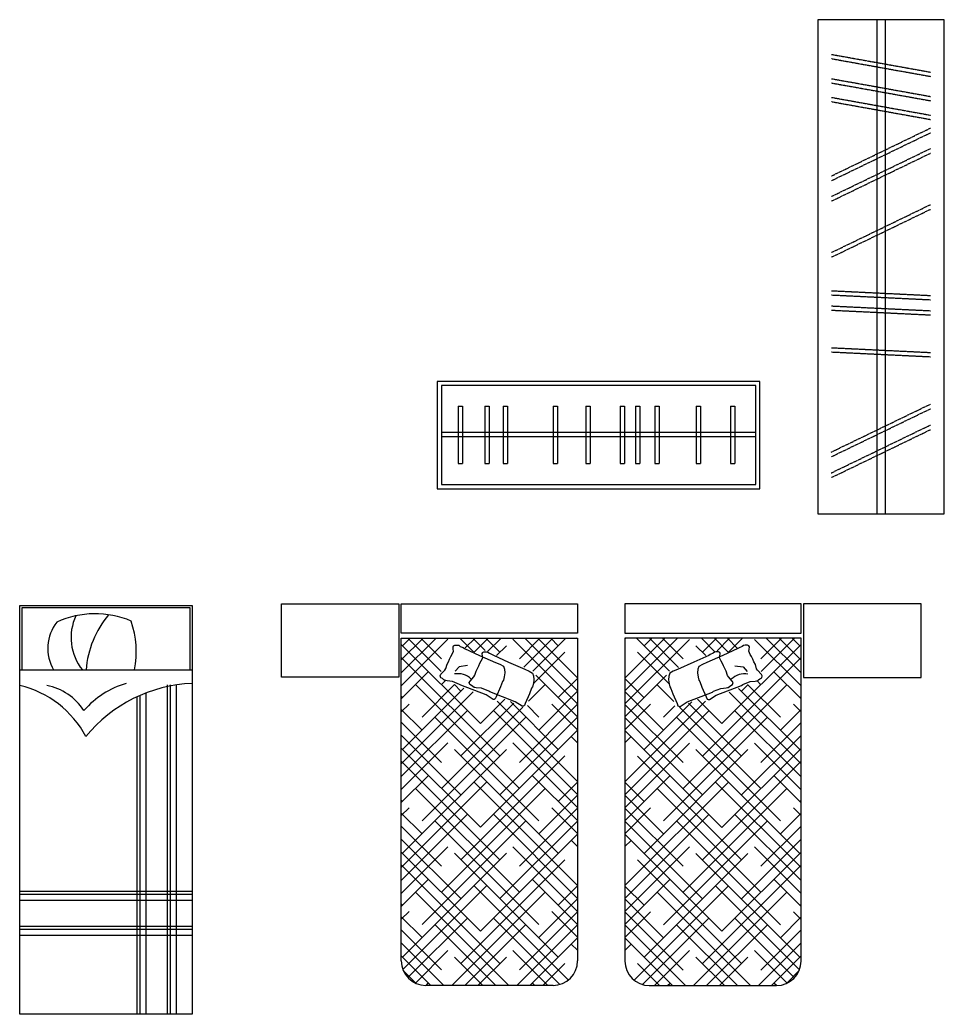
# Model space of a CAD drawing. Header units: millimetres. Extents: x 2478 to 18835, y -4183 to 1193.
# Drawn here: x 4038.8 to 4468.2, y 190.8 to 653 of the extents above; entities that cross this region are included whole.
import ezdxf

# ---------------------------------------------------------------- set-up
doc = ezdxf.new("R2010")
doc.units = ezdxf.units.MM
doc.linetypes.add('HIDDEN', pattern=[0.375, 0.25, -0.125])
doc.layers.add('MOBILIAS', color=7, linetype='Continuous')

msp = doc.modelspace()

# ---------------------------------------------------------------- linework, layer by layer
at = {"color": 1}
for p, q in [((4409.45, 653.01), (4409.45, 423.39)), ((4468.17, 653.01), (4409.45, 653.01)), ((4468.17, 423.39), (4468.17, 653.01)), ((4382.63, 484.97), (4232.63, 484.97)), ((4232.63, 484.97), (4232.63, 434.97)), ((4380.63, 482.97), (4234.63, 482.97)), ((4234.63, 482.97), (4234.63, 436.97)), ((4380.63, 436.97), (4380.63, 482.97)), ((4382.63, 434.97), (4382.63, 484.97)), ((4242.36, 473.48), (4244.36, 473.48)), ((4242.36, 473.48), (4242.36, 446.71)), ((4244.36, 473.48), (4244.36, 446.71)), ((4254.85, 473.48), (4254.85, 446.71)), ((4254.85, 473.48), (4256.85, 473.48)), ((4256.85, 473.48), (4256.85, 446.71)), ((4263.32, 473.48), (4263.32, 446.71)), ((4263.32, 473.48), (4265.32, 473.48)), ((4265.32, 473.48), (4265.32, 446.71)), ((4286.5, 473.48), (4286.5, 446.71)), ((4286.5, 473.48), (4288.5, 473.48)), ((4288.5, 473.48), (4288.5, 446.71)), ((4301.66, 473.48), (4301.66, 446.71)), ((4301.66, 473.48), (4303.66, 473.48)), ((4303.66, 473.48), (4303.66, 446.71)), ((4317.71, 473.48), (4317.71, 446.71)), ((4317.71, 473.48), (4319.71, 473.48)), ((4319.71, 473.48), (4319.71, 446.71)), ((4324.85, 473.48), (4324.85, 446.71)), ((4324.85, 473.48), (4326.85, 473.48)), ((4326.85, 473.48), (4326.85, 446.71)), ((4333.77, 473.48), (4333.77, 446.71)), ((4333.77, 473.48), (4335.77, 473.48)), ((4335.77, 473.48), (4335.77, 446.71)), ((4352.94, 473.48), (4352.94, 446.71)), ((4352.94, 473.48), (4354.94, 473.48)), ((4354.94, 473.48), (4354.94, 446.71)), ((4368.99, 473.48), (4368.99, 446.71)), ((4368.99, 473.48), (4370.99, 473.48)), ((4370.99, 473.48), (4370.99, 446.71)), ((4234.63, 461.31), (4380.63, 461.31)), ((4234.63, 459.31), (4380.63, 459.31)), ((4242.36, 446.71), (4244.36, 446.71)), ((4254.85, 446.71), (4256.85, 446.71)), ((4263.32, 446.71), (4265.32, 446.71)), ((4286.5, 446.71), (4288.5, 446.71)), ((4301.66, 446.71), (4303.66, 446.71)), ((4317.71, 446.71), (4319.71, 446.71)), ((4324.85, 446.71), (4326.85, 446.71)), ((4333.77, 446.71), (4335.77, 446.71)), ((4352.94, 446.71), (4354.94, 446.71)), ((4368.99, 446.71), (4370.99, 446.71)), ((4232.63, 434.97), (4382.63, 434.97)), ((4234.63, 436.97), (4380.63, 436.97)), ((4409.45, 423.39), (4468.17, 423.39)), ((4160.27, 381.53), (4214.85, 381.53)), ((4160.27, 347.41), (4160.27, 381.53)), ((4214.85, 381.53), (4214.85, 347.41)), ((4215.99, 381.53), (4297.86, 381.53)), ((4215.99, 367.88), (4215.99, 381.53)), ((4297.86, 381.53), (4297.86, 367.88)), ((4401.71, 381.47), (4319.85, 381.47)), ((4319.85, 381.47), (4319.85, 367.83)), ((4401.71, 367.83), (4401.71, 381.47)), ((4457.44, 381.47), (4402.86, 381.47)), ((4402.86, 381.47), (4402.86, 347.36)), ((4457.44, 347.36), (4457.44, 381.47)), ((4297.86, 367.88), (4215.99, 367.88)), ((4215.99, 215.52), (4215.99, 365.61)), ((4215.99, 365.61), (4297.86, 365.61)), ((4215.99, 349.44), (4232.16, 365.61)), ((4215.99, 355.47), (4226.13, 365.61)), ((4216.56, 362.07), (4220.1, 365.61)), ((4234.57, 350.1), (4219.06, 365.61)), ((4234.65, 356.04), (4225.09, 365.61)), ((4249.49, 359.29), (4243.18, 365.61)), ((4245.68, 361.04), (4250.25, 365.61)), ((4255.02, 359.8), (4249.21, 365.61)), ((4249.81, 359.14), (4256.28, 365.61)), ((4261.79, 359.06), (4255.24, 365.61)), ((4256.05, 359.35), (4262.31, 365.61)), ((4270.83, 356.04), (4280.4, 365.61)), ((4272.87, 352.05), (4286.43, 365.61)), ((4297.86, 341.08), (4273.33, 365.61)), ((4277.07, 350.22), (4292.46, 365.61)), ((4297.86, 347.11), (4279.36, 365.61)), ((4288.92, 362.07), (4285.39, 365.61)), ((4297.86, 365.2), (4297.45, 365.61)), ((4297.86, 365.61), (4297.86, 215.52)), ((4319.85, 367.83), (4401.71, 367.83)), ((4319.85, 341.02), (4344.38, 365.55)), ((4319.85, 347.05), (4338.35, 365.55)), ((4319.85, 365.14), (4320.26, 365.55)), ((4401.71, 365.55), (4319.85, 365.55)), ((4319.85, 365.55), (4319.85, 215.47)), ((4340.63, 350.17), (4325.25, 365.55)), ((4328.78, 362.02), (4332.32, 365.55)), ((4344.84, 351.99), (4331.28, 365.55)), ((4346.87, 355.99), (4337.31, 365.55)), ((4361.65, 359.3), (4355.4, 365.55)), ((4355.92, 359), (4362.47, 365.55)), ((4367.89, 359.09), (4361.43, 365.55)), ((4362.69, 359.75), (4368.5, 365.55)), ((4372.03, 360.99), (4367.46, 365.55)), ((4368.21, 359.24), (4374.53, 365.55)), ((4383.05, 355.99), (4392.62, 365.55)), ((4383.14, 350.05), (4398.65, 365.55)), ((4401.71, 349.39), (4385.55, 365.55)), ((4401.71, 355.42), (4391.58, 365.55)), ((4401.14, 362.02), (4397.61, 365.55)), ((4401.71, 215.47), (4401.71, 365.55)), ((4215.99, 343.41), (4237.67, 365.09)), ((4252.74, 325.89), (4215.99, 362.64)), ((4240.03, 361.59), (4240.27, 362.05)), ((4240.16, 360.39), (4240.03, 361.59)), ((4240.27, 362.05), (4240.51, 362.23)), ((4240.51, 362.23), (4240.83, 362.39)), ((4240.83, 362.39), (4241.36, 362.39)), ((4241.36, 362.39), (4242.03, 362.39)), ((4242.03, 362.39), (4242.7, 362.26)), ((4242.7, 362.26), (4243.37, 361.72)), ((4243.37, 361.72), (4244.7, 361.19)), ((4244.7, 361.19), (4245.37, 360.79)), ((4245.37, 360.79), (4252.32, 357.58)), ((4260.25, 357.52), (4264.8, 362.07)), ((4297.86, 335.05), (4267.82, 365.09)), ((4319.85, 334.99), (4349.89, 365.03)), ((4357.45, 357.47), (4352.9, 362.02)), ((4364.96, 325.84), (4401.71, 362.59)), ((4372.33, 360.74), (4365.39, 357.53)), ((4373, 361.14), (4372.33, 360.74)), ((4374.34, 361.67), (4373, 361.14)), ((4375.01, 362.2), (4374.34, 361.67)), ((4375.67, 362.34), (4375.01, 362.2)), ((4376.34, 362.34), (4375.67, 362.34)), ((4376.88, 362.34), (4376.34, 362.34)), ((4377.2, 362.18), (4376.88, 362.34)), ((4377.44, 362), (4377.2, 362.18)), ((4377.68, 361.54), (4377.44, 362)), ((4377.55, 360.33), (4377.68, 361.54)), ((4401.71, 343.36), (4380.04, 365.03)), ((4261.79, 310.82), (4215.99, 356.61)), ((4238.42, 355.85), (4238.96, 357.05)), ((4238.96, 357.05), (4239.62, 358.12)), ((4239.62, 358.12), (4240.29, 359.59)), ((4240.29, 359.59), (4240.16, 360.39)), ((4252.32, 357.58), (4259.8, 354.25)), ((4253.15, 354.98), (4253.82, 356.45)), ((4253.55, 358.45), (4253.8, 358.91)), ((4253.69, 357.25), (4253.55, 358.45)), ((4253.82, 356.45), (4253.69, 357.25)), ((4253.8, 358.91), (4254.03, 359.09)), ((4254.03, 359.09), (4254.35, 359.25)), ((4254.35, 359.25), (4254.89, 359.25)), ((4254.89, 359.25), (4255.56, 359.25)), ((4255.56, 359.25), (4256.23, 359.12)), ((4256.23, 359.12), (4256.89, 358.58)), ((4256.89, 358.58), (4258.23, 358.05)), ((4258.23, 358.05), (4258.9, 357.65)), ((4258.9, 357.65), (4265.85, 354.44)), ((4277.44, 344.56), (4291.94, 359.06)), ((4340.27, 344.5), (4325.77, 359)), ((4358.81, 357.59), (4351.86, 354.39)), ((4355.92, 310.76), (4401.71, 356.56)), ((4365.39, 357.53), (4357.9, 354.19)), ((4359.47, 358), (4358.81, 357.59)), ((4360.81, 358.53), (4359.47, 358)), ((4361.48, 359.06), (4360.81, 358.53)), ((4362.15, 359.2), (4361.48, 359.06)), ((4362.82, 359.2), (4362.15, 359.2)), ((4363.35, 359.2), (4362.82, 359.2)), ((4363.67, 359.03), (4363.35, 359.2)), ((4363.91, 358.86), (4363.67, 359.03)), ((4363.88, 356.39), (4364.02, 357.19)), ((4364.55, 354.92), (4363.88, 356.39)), ((4364.15, 358.4), (4363.91, 358.86)), ((4364.02, 357.19), (4364.15, 358.4)), ((4377.41, 359.53), (4377.55, 360.33)), ((4378.08, 358.06), (4377.41, 359.53)), ((4378.75, 357), (4378.08, 358.06)), ((4379.28, 355.79), (4378.75, 357)), ((4236.15, 350.77), (4236.68, 351.44)), ((4236.68, 351.44), (4237.22, 353.44)), ((4237.22, 353.44), (4237.89, 354.65)), ((4237.89, 354.65), (4238.42, 355.85)), ((4242.83, 352.26), (4241.08, 350.16)), ((4246.76, 352.82), (4242.83, 352.26)), ((4250.75, 350.3), (4251.41, 351.51)), ((4251.41, 351.51), (4251.95, 352.71)), ((4251.95, 352.71), (4252.48, 353.91)), ((4252.48, 353.91), (4253.15, 354.98)), ((4259.8, 354.25), (4261.81, 353.44)), ((4261.81, 353.44), (4263.41, 352.51)), ((4263.41, 352.51), (4263.94, 351.17)), ((4265.85, 354.44), (4273.33, 351.1)), ((4351.86, 354.39), (4344.37, 351.05)), ((4354.29, 352.46), (4353.76, 351.12)), ((4355.9, 353.39), (4354.29, 352.46)), ((4357.9, 354.19), (4355.9, 353.39)), ((4365.22, 353.86), (4364.55, 354.92)), ((4365.75, 352.65), (4365.22, 353.86)), ((4366.29, 351.45), (4365.75, 352.65)), ((4366.96, 350.25), (4366.29, 351.45)), ((4370.95, 352.76), (4374.87, 352.21)), ((4374.87, 352.21), (4376.62, 350.11)), ((4379.82, 354.59), (4379.28, 355.79)), ((4380.48, 353.39), (4379.82, 354.59)), ((4381.02, 351.39), (4380.48, 353.39)), ((4381.55, 350.72), (4381.02, 351.39)), ((4214.85, 347.41), (4160.27, 347.41)), ((4215.99, 337.38), (4228.62, 350.01)), ((4234.01, 348.1), (4234.41, 348.77)), ((4234.28, 347.17), (4234.01, 348.1)), ((4235.08, 346.77), (4234.28, 347.17)), ((4234.41, 348.77), (4236.15, 350.77)), ((4235.75, 346.23), (4235.08, 346.77)), ((4247.94, 345.63), (4249.68, 347.63)), ((4249.68, 347.63), (4250.21, 348.3)), ((4250.21, 348.3), (4250.75, 350.3)), ((4263.81, 347.57), (4263.41, 346.1)), ((4264.08, 349.44), (4263.81, 347.57)), ((4263.94, 351.17), (4264.08, 349.44)), ((4273.33, 351.1), (4275.33, 350.3)), ((4275.33, 350.3), (4276.94, 349.37)), ((4276.94, 349.37), (4277.47, 348.03)), ((4277.47, 348.03), (4277.61, 346.3)), ((4297.86, 329.02), (4278.49, 348.38)), ((4288.92, 337.95), (4297.86, 346.89)), ((4319.85, 328.96), (4339.21, 348.33)), ((4328.78, 337.9), (4319.85, 346.83)), ((4340.23, 347.98), (4340.1, 346.25)), ((4340.77, 349.32), (4340.23, 347.98)), ((4342.37, 350.25), (4340.77, 349.32)), ((4344.37, 351.05), (4342.37, 350.25)), ((4353.76, 351.12), (4353.63, 349.39)), ((4353.63, 349.39), (4353.89, 347.52)), ((4353.89, 347.52), (4354.29, 346.05)), ((4367.49, 348.25), (4366.96, 350.25)), ((4368.03, 347.58), (4367.49, 348.25)), ((4369.76, 345.58), (4368.03, 347.58)), ((4383.29, 348.72), (4381.55, 350.72)), ((4381.95, 346.18), (4382.62, 346.72)), ((4382.62, 346.72), (4383.42, 347.12)), ((4383.69, 348.05), (4383.29, 348.72)), ((4383.42, 347.12), (4383.69, 348.05)), ((4401.71, 337.33), (4389.08, 349.96)), ((4402.86, 347.36), (4457.44, 347.36)), ((4216.56, 313.83), (4245.01, 342.28)), ((4270.83, 295.74), (4222.59, 343.98)), ((4225.61, 328.91), (4240.7, 344)), ((4234.65, 343.98), (4236.39, 345.72)), ((4236.28, 345.83), (4235.75, 346.23)), ((4236.68, 345.83), (4236.28, 345.83)), ((4237.3, 345.7), (4236.68, 345.83)), ((4239.71, 345.43), (4237.3, 345.7)), ((4243.1, 344.1), (4239.71, 345.43)), ((4243.7, 340.97), (4240.64, 344.02)), ((4243.63, 343.7), (4243.1, 344.1)), ((4255.4, 339.19), (4243.63, 343.7)), ((4247.54, 344.96), (4247.94, 345.63)), ((4247.81, 344.03), (4247.54, 344.96)), ((4248.61, 343.63), (4247.81, 344.03)), ((4249.28, 343.09), (4248.61, 343.63)), ((4249.81, 342.69), (4249.28, 343.09)), ((4250.21, 342.69), (4249.81, 342.69)), ((4250.82, 342.56), (4250.21, 342.69)), ((4253.23, 342.29), (4250.82, 342.56)), ((4256.63, 340.96), (4253.23, 342.29)), ((4262.07, 342.9), (4260.07, 338.36)), ((4263.01, 345.43), (4262.07, 342.9)), ((4263.41, 346.1), (4263.01, 345.43)), ((4275.13, 336.22), (4282.89, 343.98)), ((4276.54, 342.29), (4275.6, 339.76)), ((4276.94, 342.96), (4276.54, 342.29)), ((4277.34, 344.43), (4276.94, 342.96)), ((4277.61, 346.3), (4277.34, 344.43)), ((4342.58, 336.16), (4334.81, 343.93)), ((4340.1, 346.25), (4340.37, 344.38)), ((4340.37, 344.38), (4340.77, 342.91)), ((4340.77, 342.91), (4341.17, 342.24)), ((4341.17, 342.24), (4342.1, 339.7)), ((4346.87, 295.69), (4395.11, 343.93)), ((4354.29, 346.05), (4354.7, 345.38)), ((4354.7, 345.38), (4355.63, 342.84)), ((4355.63, 342.84), (4357.64, 338.3)), ((4361.08, 340.9), (4364.47, 342.24)), ((4362.3, 339.14), (4374.07, 343.64)), ((4364.47, 342.24), (4366.88, 342.5)), ((4366.88, 342.5), (4367.49, 342.64)), ((4367.49, 342.64), (4367.89, 342.64)), ((4367.89, 342.64), (4368.43, 343.04)), ((4368.43, 343.04), (4369.1, 343.57)), ((4369.1, 343.57), (4369.9, 343.98)), ((4370.16, 344.91), (4369.76, 345.58)), ((4369.9, 343.98), (4370.16, 344.91)), ((4401.14, 313.78), (4372.7, 342.23)), ((4374.01, 340.91), (4377.06, 343.97)), ((4374.07, 343.64), (4374.61, 344.04)), ((4374.61, 344.04), (4378, 345.38)), ((4392.1, 328.85), (4377.01, 343.95)), ((4378, 345.38), (4380.41, 345.64)), ((4380.41, 345.64), (4381.02, 345.78)), ((4381.02, 345.78), (4381.42, 345.78)), ((4383.05, 343.93), (4381.32, 345.67)), ((4381.42, 345.78), (4381.95, 346.18)), ((4215.99, 307.23), (4249.32, 340.56)), ((4216.56, 337.95), (4215.99, 338.52)), ((4258.6, 337.05), (4255.4, 339.19)), ((4257.16, 340.56), (4256.63, 340.96)), ((4268.93, 336.05), (4257.16, 340.56)), ((4260.07, 338.36), (4259.67, 337.34)), ((4275.6, 339.76), (4273.6, 335.22)), ((4279.88, 322.88), (4297.86, 340.86)), ((4337.83, 322.82), (4319.85, 340.8)), ((4342.1, 339.7), (4344.11, 335.16)), ((4348.78, 336), (4360.54, 340.5)), ((4357.64, 338.3), (4358.04, 337.29)), ((4359.11, 336.99), (4362.3, 339.14)), ((4360.54, 340.5), (4361.08, 340.9)), ((4401.71, 307.18), (4368.38, 340.51)), ((4401.14, 337.9), (4401.71, 338.47)), ((4215.99, 331.35), (4219.58, 334.94)), ((4234.65, 295.74), (4272.45, 333.54)), ((4243.7, 310.82), (4268.26, 335.38)), ((4252.74, 325.89), (4264.07, 337.22)), ((4259.21, 337.11), (4258.6, 337.05)), ((4259.67, 337.34), (4259.21, 337.11)), ((4297.86, 298.87), (4260.45, 336.28)), ((4288.92, 313.83), (4266.69, 336.07)), ((4272.13, 333.91), (4268.93, 336.05)), ((4270.83, 307.8), (4297.86, 334.83)), ((4272.74, 333.97), (4272.13, 333.91)), ((4273.19, 334.2), (4272.74, 333.97)), ((4273.6, 335.22), (4273.19, 334.2)), ((4279.88, 328.91), (4274.57, 334.21)), ((4297.86, 322.99), (4285.91, 334.94)), ((4319.85, 298.81), (4357.26, 336.23)), ((4319.85, 322.93), (4331.8, 334.88)), ((4346.87, 307.75), (4319.85, 334.77)), ((4328.78, 313.78), (4351.02, 336.01)), ((4337.83, 328.85), (4343.13, 334.16)), ((4344.11, 335.16), (4344.51, 334.15)), ((4344.51, 334.15), (4344.96, 333.92)), ((4344.96, 333.92), (4345.58, 333.85)), ((4383.05, 295.69), (4345.26, 333.48)), ((4345.58, 333.85), (4348.78, 336)), ((4374.01, 310.76), (4349.45, 335.32)), ((4364.96, 325.84), (4353.64, 337.17)), ((4358.04, 337.29), (4358.49, 337.06)), ((4358.49, 337.06), (4359.11, 336.99)), ((4401.71, 331.3), (4398.13, 334.88)), ((4225.61, 322.88), (4215.99, 332.49)), ((4215.99, 301.2), (4246.71, 331.92)), ((4225.61, 280.67), (4273.85, 328.91)), ((4279.88, 280.67), (4231.64, 328.91)), ((4297.86, 292.84), (4258.77, 331.92)), ((4261.79, 292.73), (4297.86, 328.8)), ((4319.85, 292.78), (4358.93, 331.87)), ((4355.92, 292.67), (4319.85, 328.74)), ((4337.83, 280.61), (4386.07, 328.85)), ((4392.1, 280.61), (4343.86, 328.85)), ((4401.71, 301.15), (4370.99, 331.87)), ((4392.1, 322.82), (4401.71, 332.44)), ((4234.65, 307.8), (4215.99, 326.46)), ((4383.05, 307.75), (4401.71, 326.41)), ((4243.7, 292.73), (4215.99, 320.43)), ((4252.74, 277.65), (4297.86, 322.77)), ((4297.86, 316.96), (4294.95, 319.86)), ((4364.96, 277.6), (4319.85, 322.71)), ((4319.85, 316.9), (4322.75, 319.81)), ((4374.01, 292.67), (4401.71, 320.38)), ((4215.99, 295.17), (4237.67, 316.85)), ((4252.74, 277.65), (4215.99, 314.4)), ((4297.86, 286.81), (4267.82, 316.85)), ((4319.85, 286.75), (4349.89, 316.79)), ((4364.96, 277.6), (4401.71, 314.35)), ((4401.71, 295.12), (4380.04, 316.79)), ((4216.56, 265.59), (4264.8, 313.83)), ((4288.92, 265.59), (4240.68, 313.83)), ((4243.7, 262.58), (4291.94, 310.82)), ((4374.01, 262.52), (4325.77, 310.76)), ((4328.78, 265.54), (4377.02, 313.78)), ((4401.14, 265.54), (4352.9, 313.78)), ((4261.79, 262.58), (4215.99, 308.37)), ((4355.92, 262.52), (4401.71, 308.32)), ((4215.99, 289.14), (4228.62, 301.77)), ((4297.86, 280.78), (4276.86, 301.77)), ((4319.85, 280.72), (4340.84, 301.72)), ((4401.71, 289.09), (4389.08, 301.72)), ((4215.99, 258.99), (4255.76, 298.76)), ((4297.86, 250.63), (4249.73, 298.76)), ((4288.92, 289.71), (4297.86, 298.65)), ((4319.85, 250.57), (4367.98, 298.7)), ((4328.78, 289.66), (4319.85, 298.59)), ((4401.71, 258.94), (4361.95, 298.7)), ((4270.83, 247.5), (4222.59, 295.74)), ((4234.65, 247.5), (4282.89, 295.74)), ((4279.88, 274.64), (4297.86, 292.62)), ((4337.83, 274.58), (4319.85, 292.56)), ((4383.05, 247.45), (4334.81, 295.69)), ((4346.87, 247.45), (4395.11, 295.69)), ((4216.56, 289.71), (4215.99, 290.28)), ((4215.99, 283.11), (4219.58, 286.7)), ((4270.83, 259.56), (4297.86, 286.59)), ((4297.86, 274.75), (4285.91, 286.7)), ((4319.85, 274.69), (4331.8, 286.64)), ((4401.71, 283.06), (4398.13, 286.64)), ((4401.14, 289.66), (4401.71, 290.23)), ((4225.61, 274.64), (4215.99, 284.25)), ((4215.99, 252.96), (4246.71, 283.68)), ((4297.86, 244.6), (4258.77, 283.68)), ((4346.87, 259.51), (4319.85, 286.53)), ((4319.85, 244.54), (4358.93, 283.63)), ((4401.71, 252.91), (4370.99, 283.63)), ((4392.1, 274.58), (4401.71, 284.2)), ((4234.65, 259.56), (4215.99, 278.22)), ((4225.61, 232.43), (4273.85, 280.67)), ((4279.88, 232.43), (4231.64, 280.67)), ((4261.79, 244.49), (4297.86, 280.56)), ((4355.92, 244.43), (4319.85, 280.5)), ((4337.83, 232.37), (4386.07, 280.61)), ((4392.1, 232.37), (4343.86, 280.61)), ((4383.05, 259.51), (4401.71, 278.17)), ((4252.74, 229.41), (4297.86, 274.53)), ((4364.96, 229.36), (4319.85, 274.47)), ((4243.7, 244.49), (4215.99, 272.19)), ((4215.99, 246.93), (4237.67, 268.61)), ((4297.86, 238.57), (4267.82, 268.61)), ((4297.86, 268.72), (4294.95, 271.62)), ((4319.85, 268.66), (4322.75, 271.57)), ((4319.85, 238.51), (4349.89, 268.55)), ((4374.01, 244.43), (4401.71, 272.14)), ((4401.71, 246.88), (4380.04, 268.55)), ((4252.74, 229.41), (4215.99, 266.16)), ((4216.56, 217.35), (4264.8, 265.59)), ((4288.92, 217.35), (4240.68, 265.59)), ((4328.78, 217.3), (4377.02, 265.54)), ((4401.14, 217.3), (4352.9, 265.54)), ((4364.96, 229.36), (4401.71, 266.11)), ((4261.79, 214.34), (4215.99, 260.13)), ((4243.7, 214.34), (4291.94, 262.58)), ((4374.01, 214.28), (4325.77, 262.52)), ((4355.92, 214.28), (4401.71, 260.08)), ((4215.99, 240.9), (4228.62, 253.53)), ((4216.73, 211.49), (4255.76, 250.52)), ((4293.6, 206.65), (4249.73, 250.52)), ((4297.86, 232.54), (4276.86, 253.53)), ((4288.92, 241.47), (4297.86, 250.41)), ((4319.85, 232.48), (4340.84, 253.48)), ((4328.78, 241.42), (4319.85, 250.35)), ((4324.11, 206.59), (4367.98, 250.46)), ((4400.97, 211.44), (4361.95, 250.46)), ((4401.71, 240.85), (4389.08, 253.48)), ((4265.94, 204.15), (4222.59, 247.5)), ((4239.54, 204.15), (4282.89, 247.5)), ((4378.16, 204.1), (4334.81, 247.45)), ((4351.76, 204.1), (4395.11, 247.45)), ((4216.56, 241.47), (4215.99, 242.04)), ((4279.88, 226.4), (4297.86, 244.38)), ((4337.83, 226.34), (4319.85, 244.32)), ((4401.14, 241.42), (4401.71, 241.99)), ((4215.99, 234.87), (4219.58, 238.46)), ((4225.61, 226.4), (4215.99, 236.01)), ((4270.83, 211.32), (4297.86, 238.35)), ((4297.86, 226.51), (4285.91, 238.46)), ((4319.85, 226.45), (4331.8, 238.4)), ((4346.87, 211.27), (4319.85, 238.29)), ((4392.1, 226.34), (4401.71, 235.96)), ((4401.71, 234.82), (4398.13, 238.4)), ((4219.04, 207.77), (4246.71, 235.44)), ((4259.91, 204.15), (4231.64, 232.43)), ((4245.57, 204.15), (4273.85, 232.43)), ((4289.62, 204.59), (4258.77, 235.44)), ((4269.69, 204.15), (4297.86, 232.32)), ((4348.01, 204.1), (4319.85, 232.26)), ((4328.08, 204.54), (4358.93, 235.39)), ((4372.13, 204.1), (4343.86, 232.37)), ((4357.79, 204.1), (4386.07, 232.37)), ((4398.66, 207.72), (4370.99, 235.39)), ((4234.65, 211.32), (4215.99, 229.98)), ((4383.05, 211.27), (4401.71, 229.93)), ((4235.79, 204.15), (4215.99, 223.95)), ((4275.72, 204.15), (4297.86, 226.29)), ((4297.86, 220.48), (4294.95, 223.38)), ((4341.98, 204.1), (4319.85, 226.23)), ((4319.85, 220.42), (4322.75, 223.33)), ((4381.91, 204.1), (4401.71, 223.9)), ((4229.76, 204.15), (4215.99, 217.92)), ((4222.53, 205.23), (4237.67, 220.37)), ((4253.88, 204.15), (4240.68, 217.35)), ((4251.6, 204.15), (4264.8, 217.35)), ((4284.03, 204.15), (4267.82, 220.37)), ((4333.67, 204.1), (4349.89, 220.31)), ((4366.1, 204.1), (4352.9, 217.3)), ((4363.82, 204.1), (4377.02, 217.3)), ((4395.18, 205.17), (4380.04, 220.31)), ((4387.94, 204.1), (4401.71, 217.87)), ((4281.75, 204.15), (4291.94, 214.34)), ((4335.95, 204.1), (4325.77, 214.28)), ((4222.76, 205.12), (4216.96, 210.92)), ((4394.94, 205.07), (4400.74, 210.87)), ((4286.49, 204.15), (4227.36, 204.15)), ((4227.48, 204.15), (4228.62, 205.29)), ((4278, 204.15), (4276.86, 205.29)), ((4331.22, 204.1), (4390.34, 204.1)), ((4339.7, 204.1), (4340.84, 205.24)), ((4390.23, 204.1), (4389.08, 205.24))]:
    msp.add_line(p, q, dxfattribs=at)
at = {"color": 1, "linetype": 'HIDDEN'}
for p, q in [((4436.89, 653.01), (4436.89, 423.39)), ((4440.72, 653.01), (4440.72, 423.39)), ((4415.8, 636.99), (4461.79, 628.73)), ((4415.83, 634.99), (4461.79, 626.74)), ((4415.83, 625.68), (4461.79, 617.43)), ((4415.83, 623.69), (4461.98, 615.4)), ((4415.83, 616.99), (4461.98, 608.7)), ((4415.83, 615), (4461.79, 606.74)), ((4415.83, 580.44), (4461.79, 602.69)), ((4415.83, 578.26), (4461.79, 600.5)), ((4415.83, 570.93), (4461.79, 593.18)), ((4415.83, 568.75), (4461.79, 591)), ((4415.83, 544.86), (4461.79, 567.1)), ((4415.83, 542.68), (4461.79, 564.92)), ((4415.83, 527.11), (4461.79, 524.89)), ((4415.83, 525.14), (4461.79, 522.92)), ((4415.83, 520.03), (4461.79, 517.81)), ((4415.83, 518.07), (4461.79, 515.85)), ((4415.83, 500.61), (4461.79, 498.39)), ((4415.83, 498.64), (4461.79, 496.42)), ((4415.72, 452.07), (4461.79, 474.36)), ((4415.83, 449.94), (4461.79, 472.18)), ((4415.72, 442.37), (4461.79, 464.66)), ((4415.83, 440.24), (4461.79, 462.48))]:
    msp.add_line(p, q, dxfattribs=at)
at = {"color": 1}
for centre, radius, start, end in [((4242.13, 339.94), 9.14, 46.5761, 99.3441), ((4375.57, 339.88), 9.14, 80.6559, 133.4239), ((4227.36, 215.52), 11.37, 180, 270), ((4286.49, 215.52), 11.37, 270, 0), ((4331.22, 215.47), 11.37, 180, 270), ((4390.34, 215.47), 11.37, 270, 0)]:
    msp.add_arc(centre, radius, start, end, dxfattribs=at)
at = {"layer": 'MOBILIAS', "color": 1}
for p, q in [((4038.79, 190.8), (4038.79, 380.8)), ((4038.79, 380.8), (4118.79, 380.8)), ((4039.79, 379.8), (4117.79, 379.8)), ((4039.79, 350.8), (4039.79, 379.8)), ((4117.79, 379.8), (4117.79, 350.8)), ((4118.79, 380.8), (4118.79, 190.8)), ((4038.79, 350.8), (4118.79, 350.8)), ((4107.15, 343.81), (4107.15, 190.8)), ((4108.55, 343.81), (4108.55, 190.8)), ((4111.34, 343.81), (4111.34, 190.8)), ((4093.16, 338.31), (4093.16, 190.8)), ((4094.56, 338.94), (4094.56, 190.8)), ((4097.36, 340.09), (4097.36, 190.8)), ((4118.79, 247.87), (4038.79, 247.87)), ((4118.79, 246.48), (4038.79, 246.48)), ((4118.79, 243.68), (4038.79, 243.68)), ((4118.79, 231.56), (4038.79, 231.56)), ((4118.79, 230.17), (4038.79, 230.17)), ((4118.79, 227.37), (4038.79, 227.37)), ((4118.79, 190.8), (4038.79, 190.8))]:
    msp.add_line(p, q, dxfattribs=at)
for centre, major_axis, start_param, end_param in [((4073.75, 334.05), (30.31, 30.31), 0.384173, 1.213701), ((4086.28, 365.79), (16.79, 16.79), 1.912626, 3.039586), ((4114.3, 347.56), (-31.71, 31.71), 0.085234, 0.713016), ((4071.61, 360.82), (14.05, 14.05), 1.693368, 2.884808), ((4048.62, 359.29), (31.27, 31.27), 5.30473, 5.825221), ((4028.14, 298), (33.06, 33.06), 5.983762, 6.838703), ((4045.66, 316.69), (19.47, 19.47), 6.086269, 6.862902), ((4100.59, 303.69), (30.21, 30.21), 1.080613, 1.633007), ((4121.48, 277.59), (47.38, 47.38), 0.825526, 1.673895)]:
    msp.add_ellipse(centre, major_axis=major_axis, ratio=1, start_param=start_param, end_param=end_param, dxfattribs=at)

doc.saveas('drawing.dxf')
